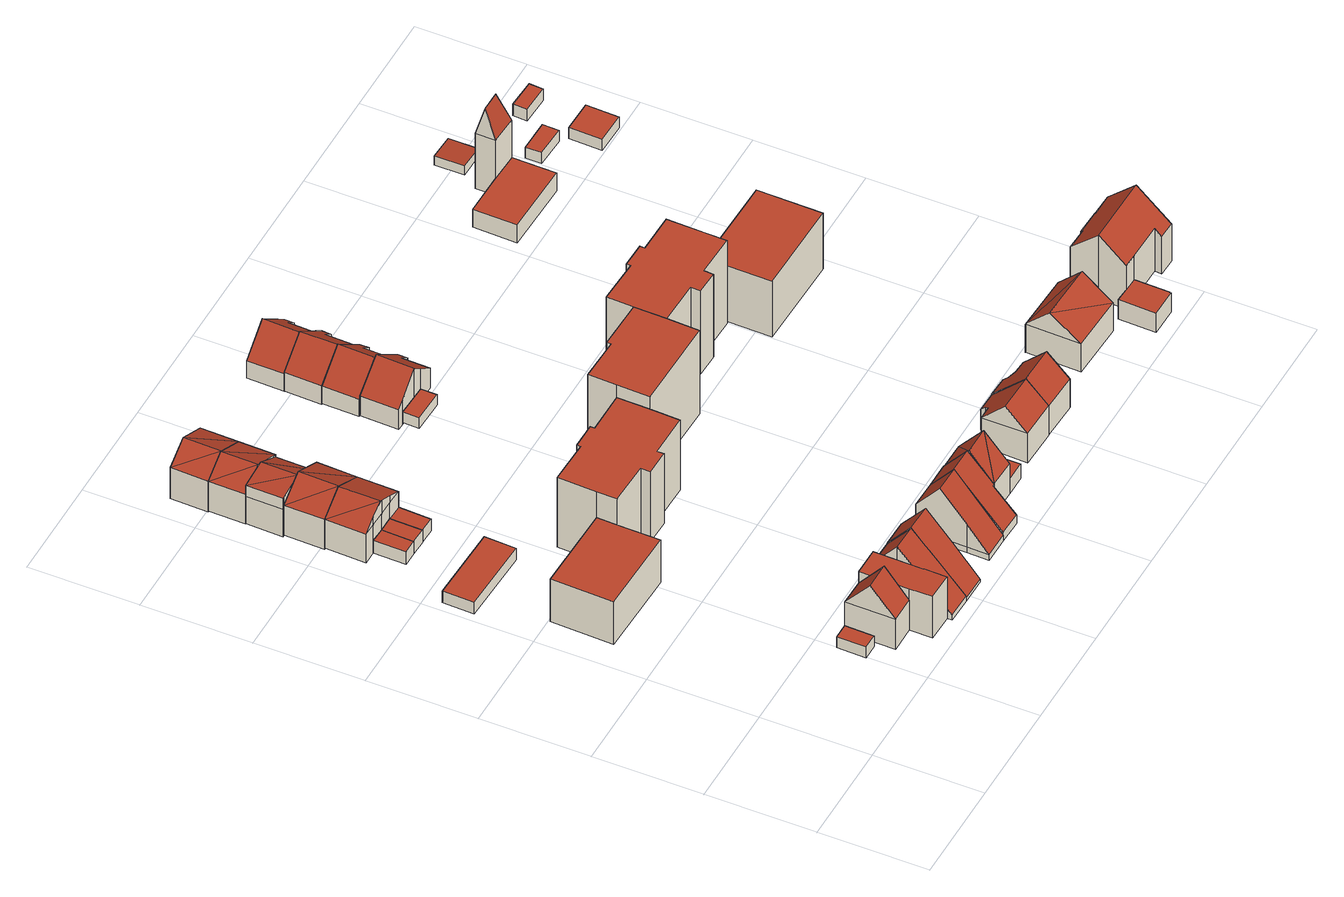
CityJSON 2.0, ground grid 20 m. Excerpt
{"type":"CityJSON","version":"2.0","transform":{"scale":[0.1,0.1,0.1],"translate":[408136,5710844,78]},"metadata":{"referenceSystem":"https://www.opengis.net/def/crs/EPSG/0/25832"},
"CityObjects":{
"building1":{"type":"Building","attributes":{"Gemeindeschluessel":"05978036","Geometrietyp2DReferenz":"3000","function":"31001_2460","roofType":"1000","measuredHeight":2.32},"geometry":[{"type":"MultiSurface","lod":"2","boundaries":[[[0,1,2,3]],[[1,4,5,2]],[[4,6,7,5]],[[6,0,3,7]],[[6,4,1,0]],[[3,2,5,7]]],"semantics":{"surfaces":[{"type":"WallSurface"},{"type":"RoofSurface"},{"type":"GroundSurface"}],"values":[0,0,0,0,1,2]}}]},
"building2":{"type":"Building","attributes":{"Gemeindeschluessel":"05978036","Geometrietyp2DReferenz":"3000","function":"31001_1000","roofType":"3100","measuredHeight":12.04},"geometry":[{"type":"MultiSurface","lod":"2","boundaries":[[[8,9,10,11]],[[9,12,13,10]],[[12,14,15,13]],[[14,8,11,15]],[[12,9,16]],[[8,14,17]],[[9,8,17,16]],[[14,12,16,17]],[[11,10,13,15]]],"semantics":{"surfaces":[{"type":"WallSurface"},{"type":"RoofSurface"},{"type":"GroundSurface"}],"values":[0,0,0,0,0,0,1,1,2]}}]},
"building3":{"type":"Building","attributes":{"Gemeindeschluessel":"05978036","Geometrietyp2DReferenz":"3000","function":"31001_1000","roofType":"1000","measuredHeight":9.33},"geometry":[{"type":"MultiSurface","lod":"2","boundaries":[[[18,19,20,21]],[[19,22,23,20]],[[22,24,25,23]],[[24,26,27,25]],[[26,18,21,27]],[[26,24,22,19,18]],[[21,20,23,25,27]]],"semantics":{"surfaces":[{"type":"WallSurface"},{"type":"RoofSurface"},{"type":"GroundSurface"}],"values":[0,0,0,0,0,1,2]}}]},
"building4":{"type":"Building","attributes":{"Gemeindeschluessel":"05978036","Geometrietyp2DReferenz":"3000","function":"31001_1000","roofType":"9999","measuredHeight":9},"geometry":[{"type":"MultiSurface","lod":"2","boundaries":[[[28,29,30,31,32,33,34]],[[30,29,35,36]],[[29,28,37,35]],[[28,34,38,37]],[[34,33,11,38]],[[33,32,15,11]],[[32,31,39,15]],[[31,30,36,39]],[[38,11,15,39,36,35,37]]],"semantics":{"surfaces":[{"type":"RoofSurface"},{"type":"WallSurface"},{"type":"GroundSurface"}],"values":[0,1,1,1,1,1,1,1,2]}}]},
"building5":{"type":"Building","attributes":{"Gemeindeschluessel":"05978036","Geometrietyp2DReferenz":"3000","function":"31001_2460","roofType":"1000","measuredHeight":2.48},"geometry":[{"type":"MultiSurface","lod":"2","boundaries":[[[40,41,42,43]],[[41,44,45,42]],[[44,46,47,45]],[[46,40,43,47]],[[46,44,41,40]],[[43,42,45,47]]],"semantics":{"surfaces":[{"type":"WallSurface"},{"type":"RoofSurface"},{"type":"GroundSurface"}],"values":[0,0,0,0,1,2]}}]},
"building6":{"type":"Building","attributes":{"Gemeindeschluessel":"05978036","Geometrietyp2DReferenz":"3000","function":"31001_1000","roofType":"3100","measuredHeight":11.85},"geometry":[{"type":"MultiSurface","lod":"2","boundaries":[[[48,49,37,50]],[[49,51,35,37]],[[51,52,36,35]],[[52,53,54,36]],[[53,55,39,54]],[[55,56,57,39]],[[56,58,59,57]],[[58,60,61,59]],[[60,62,63,61]],[[62,48,50,63]],[[58,56,55,53]],[[53,52,51,49,48,62,60,58]],[[50,37,35,36,54,39,57,59,61,63]]],"semantics":{"surfaces":[{"type":"WallSurface"},{"type":"RoofSurface"},{"type":"GroundSurface"}],"values":[0,0,0,0,0,0,0,0,0,0,1,1,2]}}]},
"building7":{"type":"Building","attributes":{"Gemeindeschluessel":"05978036","Geometrietyp2DReferenz":"3000","function":"31001_2460","roofType":"1000","measuredHeight":2.72},"geometry":[{"type":"MultiSurface","lod":"2","boundaries":[[[64,65,66,67]],[[65,68,69,66]],[[68,70,71,69]],[[70,64,67,71]],[[70,68,65,64]],[[67,66,69,71]]],"semantics":{"surfaces":[{"type":"WallSurface"},{"type":"RoofSurface"},{"type":"GroundSurface"}],"values":[0,0,0,0,1,2]}}]},
"building8":{"type":"Building","attributes":{"Gemeindeschluessel":"05978036","Geometrietyp2DReferenz":"3000","function":"31001_2460","roofType":"1000","measuredHeight":2.68},"geometry":[{"type":"MultiSurface","lod":"2","boundaries":[[[70,68,69,71]],[[68,72,73,69]],[[72,74,75,73]],[[74,70,71,75]],[[74,72,68,70]],[[71,69,73,75]]],"semantics":{"surfaces":[{"type":"WallSurface"},{"type":"RoofSurface"},{"type":"GroundSurface"}],"values":[0,0,0,0,1,2]}}]},
"building9":{"type":"Building","attributes":{"Gemeindeschluessel":"05978036","Geometrietyp2DReferenz":"3000","function":"31001_1000","roofType":"5000","measuredHeight":9.49},"geometry":[{"type":"MultiSurface","lod":"2","boundaries":[[[76,77,78,79]],[[77,80,81,78]],[[80,82,83,81]],[[82,84,85,83]],[[84,86,87,85]],[[86,88,89,87]],[[88,76,79,89]],[[80,77,90,91,92,93]],[[76,91,90]],[[91,76,88,94]],[[84,92,91,94,86]],[[86,94,88]],[[82,93,92,84]],[[80,93,82]],[[76,90,77]],[[79,78,81,83,85,87,89]]],"semantics":{"surfaces":[{"type":"WallSurface"},{"type":"RoofSurface"},{"type":"GroundSurface"}],"values":[0,0,0,0,0,0,0,1,1,1,0,0,0,0,0,2]}}]},
"building10":{"type":"Building","attributes":{"Gemeindeschluessel":"05978036","Geometrietyp2DReferenz":"3000","function":"31001_1000","roofType":"5000","measuredHeight":11.99},"geometry":[{"type":"MultiSurface","lod":"2","boundaries":[[[95,96,57,61]],[[96,97,98,57]],[[97,99,100,98]],[[99,101,102,100]],[[101,103,63,102]],[[103,95,61,63]],[[104,105,106,107,103,101]],[[108,109,106,105]],[[96,109,108,97]],[[95,107,106,109,96]],[[97,108,105,104,99]],[[103,107,95]],[[99,104,101]],[[61,57,98,100,102,63]]],"semantics":{"surfaces":[{"type":"WallSurface"},{"type":"RoofSurface"},{"type":"GroundSurface"}],"values":[0,0,0,0,0,0,1,1,0,0,0,0,0,2]}}]},
"building11":{"type":"Building","attributes":{"Gemeindeschluessel":"05978036","Geometrietyp2DReferenz":"3000","function":"31001_2460","roofType":"1000","measuredHeight":2.63},"geometry":[{"type":"MultiSurface","lod":"2","boundaries":[[[74,72,110,111]],[[72,112,113,110]],[[112,114,115,113]],[[114,74,111,115]],[[114,112,72,74]],[[111,110,113,115]]],"semantics":{"surfaces":[{"type":"WallSurface"},{"type":"RoofSurface"},{"type":"GroundSurface"}],"values":[0,0,0,0,1,2]}}]},
"building12":{"type":"Building","attributes":{"Gemeindeschluessel":"05978036","Geometrietyp2DReferenz":"3000","function":"31001_1000","roofType":"3100","measuredHeight":9.71},"geometry":[{"type":"MultiSurface","lod":"2","boundaries":[[[76,116,117,118]],[[116,119,120,117]],[[119,77,121,120]],[[77,76,118,121]],[[119,116,122]],[[76,77,123]],[[116,123,122]],[[123,116,76]],[[122,77,119]],[[77,122,123]],[[118,117,120,121]]],"semantics":{"surfaces":[{"type":"WallSurface"},{"type":"RoofSurface"},{"type":"GroundSurface"}],"values":[0,0,0,0,0,0,1,1,1,1,2]}}]},
"building13":{"type":"Building","attributes":{"Gemeindeschluessel":"05978036","Geometrietyp2DReferenz":"3000","function":"31001_1000","roofType":"3100","measuredHeight":9.1},"geometry":[{"type":"MultiSurface","lod":"2","boundaries":[[[124,125,126,127]],[[125,128,129,126]],[[128,130,131,129]],[[130,132,133,131]],[[132,124,127,133]],[[134,135,136]],[[136,137,138,134]],[[135,128,125]],[[134,128,135]],[[130,138,137,132]],[[128,134,138,130]],[[132,137,136,124]],[[124,136,135,125]],[[127,126,129,131,133]]],"semantics":{"surfaces":[{"type":"WallSurface"},{"type":"RoofSurface"},{"type":"GroundSurface"}],"values":[0,0,0,0,0,1,1,1,1,0,0,0,0,2]}}]},
"building14":{"type":"Building","attributes":{"Gemeindeschluessel":"05978036","Geometrietyp2DReferenz":"3000","function":"31001_1000","roofType":"3100","measuredHeight":9.39},"geometry":[{"type":"MultiSurface","lod":"2","boundaries":[[[139,140,141,142]],[[140,143,144,141]],[[143,145,146,144]],[[145,139,142,146]],[[143,140,147]],[[139,145,148]],[[140,148,147]],[[148,140,139]],[[147,145,143]],[[145,147,148]],[[142,141,144,146]]],"semantics":{"surfaces":[{"type":"WallSurface"},{"type":"RoofSurface"},{"type":"GroundSurface"}],"values":[0,0,0,0,0,0,1,1,1,1,2]}}]},
"building15":{"type":"Building","attributes":{"Gemeindeschluessel":"05978036","Geometrietyp2DReferenz":"3000","function":"31001_1000","roofType":"3100","measuredHeight":9.56},"geometry":[{"type":"MultiSurface","lod":"2","boundaries":[[[140,149,150,151]],[[149,152,153,150]],[[152,143,154,153]],[[143,140,151,154]],[[152,149,155]],[[140,143,156]],[[149,156,155]],[[156,149,140]],[[155,143,152]],[[143,155,156]],[[151,150,153,154]]],"semantics":{"surfaces":[{"type":"WallSurface"},{"type":"RoofSurface"},{"type":"GroundSurface"}],"values":[0,0,0,0,0,0,1,1,1,1,2]}}]},
"building16":{"type":"Building","attributes":{"Gemeindeschluessel":"05978036","Geometrietyp2DReferenz":"3000","function":"31001_1000","roofType":"1000","measuredHeight":15.15},"geometry":[{"type":"MultiSurface","lod":"2","boundaries":[[[157,158,159,160]],[[158,161,162,159]],[[161,163,164,162]],[[163,165,166,164]],[[165,167,168,166]],[[167,169,170,168]],[[169,171,172,170]],[[171,173,174,172]],[[173,175,176,174]],[[175,177,178,176]],[[177,179,180,178]],[[179,181,182,180]],[[181,183,184,182]],[[183,157,160,184]],[[183,181,179,177,175,173,171,169,167,165,163,161,158,157]],[[160,159,162,164,166,168,170,172,174,176,178,180,182,184]]],"semantics":{"surfaces":[{"type":"WallSurface"},{"type":"RoofSurface"},{"type":"GroundSurface"}],"values":[0,0,0,0,0,0,0,0,0,0,0,0,0,0,1,2]}}]},
"building17":{"type":"Building","attributes":{"Gemeindeschluessel":"05978036","Geometrietyp2DReferenz":"3000","function":"31001_1000","roofType":"5000","measuredHeight":11.94},"geometry":[{"type":"MultiSurface","lod":"2","boundaries":[[[185,186,187,188]],[[186,189,190,187]],[[189,191,192,190]],[[191,193,194,192]],[[193,195,196,194]],[[195,185,188,196]],[[197,198,199,200,195,193]],[[201,202,199,198]],[[186,202,201,189]],[[185,200,199,202,186]],[[189,201,198,197,191]],[[195,200,185]],[[191,197,193]],[[188,187,190,192,194,196]]],"semantics":{"surfaces":[{"type":"WallSurface"},{"type":"RoofSurface"},{"type":"GroundSurface"}],"values":[0,0,0,0,0,0,1,1,0,0,0,0,0,2]}}]},
"building18":{"type":"Building","attributes":{"Gemeindeschluessel":"05978036","Geometrietyp2DReferenz":"3000","function":"31001_1000","roofType":"3100","measuredHeight":11.78},"geometry":[{"type":"MultiSurface","lod":"2","boundaries":[[[203,204,194,205]],[[204,206,192,194]],[[206,207,208,192]],[[207,201,190,208]],[[201,209,210,190]],[[209,211,212,210]],[[211,213,214,212]],[[213,215,216,214]],[[215,203,205,216]],[[211,209,201,207]],[[207,206,204,203,215,213,211]],[[205,194,192,208,190,210,212,214,216]]],"semantics":{"surfaces":[{"type":"WallSurface"},{"type":"RoofSurface"},{"type":"GroundSurface"}],"values":[0,0,0,0,0,0,0,0,0,1,1,2]}}]},
"building19":{"type":"Building","attributes":{"Gemeindeschluessel":"05978036","Geometrietyp2DReferenz":"3000","function":"31001_1000","roofType":"3100","measuredHeight":11.98},"geometry":[{"type":"MultiSurface","lod":"2","boundaries":[[[217,218,219,220]],[[218,221,222,219]],[[221,223,224,222]],[[223,225,226,224]],[[225,227,228,226]],[[227,229,230,228]],[[229,217,220,230]],[[217,231,232,233,234]],[[231,217,229]],[[227,232,231]],[[232,227,225,235]],[[221,233,232,235,223]],[[223,235,225]],[[218,234,233,221]],[[217,234,218]],[[227,231,229]],[[220,219,222,224,226,228,230]]],"semantics":{"surfaces":[{"type":"WallSurface"},{"type":"RoofSurface"},{"type":"GroundSurface"}],"values":[0,0,0,0,0,0,0,1,1,1,1,0,0,0,0,0,2]}}]},
"building20":{"type":"Building","attributes":{"Gemeindeschluessel":"05978036","Geometrietyp2DReferenz":"3000","function":"31001_2460","roofType":"1000","measuredHeight":3.2},"geometry":[{"type":"MultiSurface","lod":"2","boundaries":[[[236,237,224,226]],[[237,238,239,224]],[[238,240,241,239]],[[240,242,243,241]],[[242,244,245,243]],[[244,236,226,245]],[[244,242,240,238,237,236]],[[226,224,239,241,243,245]]],"semantics":{"surfaces":[{"type":"WallSurface"},{"type":"RoofSurface"},{"type":"GroundSurface"}],"values":[0,0,0,0,0,0,1,2]}}]},
"building21":{"type":"Building","attributes":{"Gemeindeschluessel":"05978036","Geometrietyp2DReferenz":"3000","function":"31001_1000","roofType":"1000","measuredHeight":18.16},"geometry":[{"type":"MultiSurface","lod":"2","boundaries":[[[246,247,248,249]],[[247,250,251,248]],[[250,252,253,251]],[[252,254,255,253]],[[254,256,257,255]],[[256,258,259,257]],[[258,260,261,259]],[[260,246,249,261]],[[260,258,256,254,252,250,247,246]],[[249,248,251,253,255,257,259,261]]],"semantics":{"surfaces":[{"type":"WallSurface"},{"type":"RoofSurface"},{"type":"GroundSurface"}],"values":[0,0,0,0,0,0,0,0,1,2]}}]},
"building22":{"type":"Building","attributes":{"Gemeindeschluessel":"05978036","Geometrietyp2DReferenz":"3000","function":"31001_2460","roofType":"1000","measuredHeight":2.31},"geometry":[{"type":"MultiSurface","lod":"2","boundaries":[[[262,263,264,265]],[[263,266,267,264]],[[266,268,269,267]],[[268,262,265,269]],[[268,266,263,262]],[[265,264,267,269]]],"semantics":{"surfaces":[{"type":"WallSurface"},{"type":"RoofSurface"},{"type":"GroundSurface"}],"values":[0,0,0,0,1,2]}}]},
"building23":{"type":"Building","attributes":{"Gemeindeschluessel":"05978036","Geometrietyp2DReferenz":"3000","function":"31001_1000","roofType":"3100","measuredHeight":8.77},"geometry":[{"type":"MultiSurface","lod":"2","boundaries":[[[270,271,272,273]],[[271,274,275,272]],[[274,276,277,275]],[[276,278,279,277]],[[278,280,281,279]],[[280,282,283,281]],[[282,284,285,283]],[[284,286,287,285]],[[286,288,289,287]],[[288,290,291,289]],[[290,270,273,291]],[[286,284,282,280,278,276,274,271]],[[271,270,290,288,286]],[[273,272,275,277,279,281,283,285,287,289,291]]],"semantics":{"surfaces":[{"type":"WallSurface"},{"type":"RoofSurface"},{"type":"GroundSurface"}],"values":[0,0,0,0,0,0,0,0,0,0,0,1,1,2]}}]},
"building24":{"type":"Building","attributes":{"Gemeindeschluessel":"05978036","Geometrietyp2DReferenz":"3000","function":"31001_1000","roofType":"3100","measuredHeight":8.38},"geometry":[{"type":"MultiSurface","lod":"2","boundaries":[[[292,293,294,295]],[[293,296,297,294]],[[296,298,299,297]],[[298,300,301,299]],[[300,302,303,301]],[[302,304,305,303]],[[304,306,307,305]],[[306,308,309,307]],[[308,310,311,309]],[[310,292,295,311]],[[306,304,302,300,298,296,293]],[[293,292,310,308,306]],[[295,294,297,299,301,303,305,307,309,311]]],"semantics":{"surfaces":[{"type":"WallSurface"},{"type":"RoofSurface"},{"type":"GroundSurface"}],"values":[0,0,0,0,0,0,0,0,0,0,1,1,2]}}]},
"building25":{"type":"Building","attributes":{"Gemeindeschluessel":"05978036","Geometrietyp2DReferenz":"3000","function":"31001_1000","roofType":"5000","measuredHeight":10.45},"geometry":[{"type":"MultiSurface","lod":"2","boundaries":[[[312,313,314,315]],[[313,316,317,314]],[[316,318,319,317]],[[318,320,321,319]],[[320,322,323,321]],[[322,324,325,323]],[[324,312,315,325]],[[312,326,327,313]],[[326,324,322,320,318,316,327]],[[316,313,327]],[[312,324,326]],[[315,314,317,319,321,323,325]]],"semantics":{"surfaces":[{"type":"WallSurface"},{"type":"RoofSurface"},{"type":"GroundSurface"}],"values":[0,0,0,0,0,0,0,1,1,0,0,2]}}]},
"building26":{"type":"Building","attributes":{"Gemeindeschluessel":"05978036","Geometrietyp2DReferenz":"3000","function":"31001_1000","roofType":"3100","measuredHeight":8.53},"geometry":[{"type":"MultiSurface","lod":"2","boundaries":[[[328,329,330,331]],[[329,296,332,330]],[[296,333,334,332]],[[333,292,335,334]],[[292,336,337,335]],[[336,338,339,337]],[[338,340,341,339]],[[340,342,343,341]],[[342,344,345,343]],[[344,328,331,345]],[[340,338,336,292,333]],[[333,296,329,328,344,342,340]],[[331,330,332,334,335,337,339,341,343,345]]],"semantics":{"surfaces":[{"type":"WallSurface"},{"type":"RoofSurface"},{"type":"GroundSurface"}],"values":[0,0,0,0,0,0,0,0,0,0,1,1,2]}}]},
"building27":{"type":"Building","attributes":{"Gemeindeschluessel":"05978036","Geometrietyp2DReferenz":"3000","function":"31001_1000","roofType":"3100","measuredHeight":8.37},"geometry":[{"type":"MultiSurface","lod":"2","boundaries":[[[346,347,348,349]],[[347,350,351,348]],[[350,352,353,351]],[[352,354,355,353]],[[354,356,357,355]],[[356,358,359,357]],[[358,360,361,359]],[[360,362,363,361]],[[362,346,349,363]],[[358,356,354,352]],[[352,350,347,346,362,360,358]],[[349,348,351,353,355,357,359,361,363]]],"semantics":{"surfaces":[{"type":"WallSurface"},{"type":"RoofSurface"},{"type":"GroundSurface"}],"values":[0,0,0,0,0,0,0,0,0,1,1,2]}}]},
"building28":{"type":"Building","attributes":{"Gemeindeschluessel":"05978036","Geometrietyp2DReferenz":"3000","function":"31001_1000","roofType":"3100","measuredHeight":10.37},"geometry":[{"type":"MultiSurface","lod":"2","boundaries":[[[364,365,366,367]],[[365,368,369,366]],[[368,370,371,369]],[[370,372,373,371]],[[372,374,375,373]],[[374,376,377,375]],[[376,378,379,377]],[[378,380,381,379]],[[380,364,367,381]],[[376,374,372,370,368,365,364]],[[364,380,378,376]],[[367,366,369,371,373,375,377,379,381]]],"semantics":{"surfaces":[{"type":"WallSurface"},{"type":"RoofSurface"},{"type":"GroundSurface"}],"values":[0,0,0,0,0,0,0,0,0,1,1,2]}}]},
"building29":{"type":"Building","attributes":{"Gemeindeschluessel":"05978036","Geometrietyp2DReferenz":"3000","function":"31001_1000","roofType":"1000","measuredHeight":18.1},"geometry":[{"type":"MultiSurface","lod":"2","boundaries":[[[258,256,382,383]],[[256,384,385,382]],[[384,386,387,385]],[[386,388,389,387]],[[388,390,391,389]],[[390,392,393,391]],[[392,394,395,393]],[[394,396,397,395]],[[396,398,399,397]],[[398,400,401,399]],[[400,402,403,401]],[[402,404,405,403]],[[404,406,407,405]],[[406,258,383,407]],[[406,404,402,400,398,396,394,392,390,388,386,384,256,258]],[[383,382,385,387,389,391,393,395,397,399,401,403,405,407]]],"semantics":{"surfaces":[{"type":"WallSurface"},{"type":"RoofSurface"},{"type":"GroundSurface"}],"values":[0,0,0,0,0,0,0,0,0,0,0,0,0,0,1,2]}}]},
"building30":{"type":"Building","attributes":{"Gemeindeschluessel":"05978036","Geometrietyp2DReferenz":"3000","function":"31001_1000","roofType":"3100","measuredHeight":10.48},"geometry":[{"type":"MultiSurface","lod":"2","boundaries":[[[408,409,410,411]],[[409,412,413,410]],[[412,414,415,413]],[[414,416,417,415]],[[416,408,411,417]],[[416,418,408]],[[418,416,419,420]],[[420,409,418]],[[409,420,412]],[[414,419,416]],[[412,420,419,414]],[[408,418,409]],[[411,410,413,415,417]]],"semantics":{"surfaces":[{"type":"WallSurface"},{"type":"RoofSurface"},{"type":"GroundSurface"}],"values":[0,0,0,0,0,1,1,1,1,0,0,0,2]}}]},
"building31":{"type":"Building","attributes":{"Gemeindeschluessel":"05978036","Geometrietyp2DReferenz":"3000","function":"31001_1000","roofType":"1000","measuredHeight":12.19},"geometry":[{"type":"MultiSurface","lod":"2","boundaries":[[[421,422,423,424]],[[422,425,426,423]],[[425,427,428,426]],[[427,429,430,428]],[[429,421,424,430]],[[429,427,425,422,421]],[[424,423,426,428,430]]],"semantics":{"surfaces":[{"type":"WallSurface"},{"type":"RoofSurface"},{"type":"GroundSurface"}],"values":[0,0,0,0,0,1,2]}}]},
"building32":{"type":"Building","attributes":{"Gemeindeschluessel":"05978036","Geometrietyp2DReferenz":"3000","function":"31001_1000"},"children":["building32-1","building32-2"]},
"building32-1":{"type":"BuildingPart","attributes":{"roofType":"3100","measuredHeight":13.9},"parents":["building32"],"geometry":[{"type":"MultiSurface","lod":"2","boundaries":[[[431,432,433,434,435]],[[436,437,438,439,440]],[[437,441,442,438]],[[441,443,444,442]],[[443,445,446,444]],[[445,447,448,446]],[[447,449,450,448]],[[449,451,452,450]],[[451,453,454,452]],[[453,455,456,454]],[[455,457,458,456]],[[457,431,435,458]],[[453,451,449,447,445,443,441,437]],[[437,436,432,431,457,455,453]],[[435,434,439,438,442,444,446,448,450,452,454,456,458]],[[440,433,432,436]],[[440,439,434,433]]],"semantics":{"surfaces":[{"type":"WallSurface"},{"type":"RoofSurface"},{"type":"GroundSurface"},{"type":"ClosureSurface"}],"values":[0,0,0,0,0,0,0,0,0,0,0,0,1,1,2,0,3]}}]},
"building32-2":{"type":"BuildingPart","attributes":{"roofType":"1000","measuredHeight":4.21},"parents":["building32"],"geometry":[{"type":"MultiSurface","lod":"2","boundaries":[[[459,440,439,460]],[[433,461,462,434]],[[461,463,464,462]],[[463,465,466,464]],[[465,467,468,466]],[[467,459,460,468]],[[467,465,463,461,433,440,459]],[[460,439,434,462,464,466,468]],[[434,439,440,433]]],"semantics":{"surfaces":[{"type":"WallSurface"},{"type":"RoofSurface"},{"type":"GroundSurface"},{"type":"ClosureSurface"}],"values":[0,0,0,0,0,0,1,2,3]}}]},
"building33":{"type":"Building","attributes":{"Gemeindeschluessel":"05978036","Geometrietyp2DReferenz":"3000","function":"31001_1000"},"children":["building33-1","building33-2"]},
"building33-1":{"type":"BuildingPart","attributes":{"roofType":"5000","measuredHeight":18.38},"parents":["building33"],"geometry":[{"type":"MultiSurface","lod":"2","boundaries":[[[469,470,471,472,473]],[[470,474,475,471]],[[474,476,477,478,475]],[[479,476,474]],[[480,479,474,470]],[[480,470,469]],[[479,480,469,476]],[[472,471,475,478]],[[473,477,476,469]],[[473,472,478,477]]],"semantics":{"surfaces":[{"type":"WallSurface"},{"type":"RoofSurface"},{"type":"GroundSurface"},{"type":"ClosureSurface"}],"values":[0,0,0,1,1,0,1,2,0,3]}}]},
"building33-2":{"type":"BuildingPart","attributes":{"roofType":"1000","measuredHeight":3.96},"parents":["building33"],"geometry":[{"type":"MultiSurface","lod":"2","boundaries":[[[481,473,472,482]],[[477,483,484,478]],[[483,485,486,484]],[[485,481,482,486]],[[485,483,477,473,481]],[[482,472,478,484,486]],[[478,472,473,477]]],"semantics":{"surfaces":[{"type":"WallSurface"},{"type":"RoofSurface"},{"type":"GroundSurface"},{"type":"ClosureSurface"}],"values":[0,0,0,0,1,2,3]}}]},
"building34":{"type":"Building","attributes":{"Gemeindeschluessel":"05978036","Geometrietyp2DReferenz":"3000","function":"31001_2460","roofType":"2100","measuredHeight":2.01},"geometry":[{"type":"MultiSurface","lod":"2","boundaries":[[[487,488,489,490]],[[488,491,492,489]],[[491,493,494,492]],[[493,487,490,494]],[[493,491,488,487]],[[490,489,492,494]]],"semantics":{"surfaces":[{"type":"WallSurface"},{"type":"RoofSurface"},{"type":"GroundSurface"}],"values":[0,0,0,0,1,2]}}]},
"building35":{"type":"Building","attributes":{"Gemeindeschluessel":"05978036","Geometrietyp2DReferenz":"3000","function":"31001_2460","roofType":"1000","measuredHeight":2.38},"geometry":[{"type":"MultiSurface","lod":"2","boundaries":[[[495,496,497,498]],[[496,499,500,497]],[[499,501,502,500]],[[501,495,498,502]],[[501,499,496,495]],[[498,497,500,502]]],"semantics":{"surfaces":[{"type":"WallSurface"},{"type":"RoofSurface"},{"type":"GroundSurface"}],"values":[0,0,0,0,1,2]}}]},
"building36":{"type":"Building","attributes":{"Gemeindeschluessel":"05978036","Geometrietyp2DReferenz":"3000","function":"31001_2460","roofType":"1000","measuredHeight":2.37},"geometry":[{"type":"MultiSurface","lod":"2","boundaries":[[[503,504,505,506]],[[504,507,508,505]],[[507,509,510,508]],[[509,503,506,510]],[[509,507,504,503]],[[506,505,508,510]]],"semantics":{"surfaces":[{"type":"WallSurface"},{"type":"RoofSurface"},{"type":"GroundSurface"}],"values":[0,0,0,0,1,2]}}]},
"building37":{"type":"Building","attributes":{"Gemeindeschluessel":"05978036","Geometrietyp2DReferenz":"3000","function":"31001_2460","roofType":"1000","measuredHeight":2.5},"geometry":[{"type":"MultiSurface","lod":"2","boundaries":[[[511,512,513,514]],[[512,515,516,513]],[[515,517,518,516]],[[517,511,514,518]],[[517,515,512,511]],[[514,513,516,518]]],"semantics":{"surfaces":[{"type":"WallSurface"},{"type":"RoofSurface"},{"type":"GroundSurface"}],"values":[0,0,0,0,1,2]}}]}
},
"vertices":[
[184,139,76],[183,86,76],[183,86,53],[184,139,53],[154,86,76],[154,86,53],[155,139,76],[155,139,53],
[243,53,117],[193,53,117],[193,53,52],[243,53,52],[194,144,117],[194,144,52],[244,143,117],[244,143,52],[193,98,172],[244,98,172],
[27,471,123],[30,585,123],[30,585,30],[27,471,30],[191,582,123],[191,582,30],[190,545,123],[190,545,30],[189,467,123],[189,467,30],
[294,11,142],[295,52,142],[294,52,142],[295,143,142],[244,143,142],[243,53,142],[243,12,142],[295,52,52],[294,52,52],[294,11,52],[243,12,52],[295,143,52],
[3,763,46],[146,759,46],[146,759,21],[3,763,21],[144,701,46],[144,701,21],[1,706,46],[1,706,21],
[294,2,63],[294,11,73],[294,2,52],[295,52,118],[294,52,118],[295,100,170],[295,100,52],[295,143,118],[345,142,118],[345,142,52],[344,99,170],[344,99,52],[344,52,118],[344,52,52],[343,1,63],[343,1,52],
[62,856,43],[63,915,43],[63,915,16],[62,856,16],[91,914,43],[91,914,16],[89,856,43],[89,856,16],
[120,914,43],[120,914,16],[119,855,43],[119,855,16],
[40,990,77],[152,987,77],[152,987,15],[40,990,15],[150,913,77],[150,913,15],[120,914,77],[120,914,15],[91,914,77],[91,914,15],[63,915,77],[63,915,15],[38,915,77],[38,915,15],[88,989,109],[87,914,109],[91,914,107],[120,914,92],[63,915,94],
[344,52,58],[345,142,58],[395,142,58],[395,142,52],[394,51,58],[394,51,52],[393,1,58],[393,1,52],[343,1,58],[394,51,117],[394,98,172],[344,99,172],[344,52,117],[395,142,119],[345,142,119],
[120,914,17],[119,855,17],[150,913,43],[150,913,17],[148,854,43],[148,854,17],
[41,1063,77],[41,1063,12],[40,990,12],[154,1060,77],[154,1060,12],[152,987,12],[91,1062,109],[89,989,109],
[40,1130,69],[144,1128,69],[144,1128,10],[40,1130,10],[143,1061,69],[143,1061,10],[41,1063,69],[41,1063,10],[39,1063,69],[39,1063,10],[91,1062,101],[92,1129,101],[40,1130,93],[39,1063,93],[41,1063,93],
[40,1130,74],[41,1197,74],[41,1197,9],[40,1130,9],[145,1194,74],[145,1194,9],[144,1128,74],[144,1128,9],[84,1196,103],[83,1129,103],
[43,1265,74],[43,1265,7],[41,1197,7],[147,1263,74],[147,1263,7],[145,1194,7],[87,1264,103],[86,1196,103],
[190,545,179],[191,582,179],[191,582,27],[190,545,27],[193,653,179],[193,653,27],[275,651,179],[275,651,27],[275,658,179],[275,658,27],[323,658,179],[323,658,27],[323,650,179],[323,650,27],[402,650,179],[402,650,27],[401,590,179],[401,590,27],[399,536,179],[399,536,27],[318,537,179],[318,537,27],[318,524,179],[318,524,27],[270,525,179],[270,525,27],[271,543,179],[271,543,27],
[444,50,65],[445,141,65],[445,141,53],[444,50,53],[495,140,65],[495,140,53],[494,50,65],[494,50,53],[494,10,65],[494,10,53],[443,10,65],[443,10,53],[494,50,115],[494,97,173],[444,97,173],[444,50,115],[495,140,120],[445,141,120],
[540,9,71],[494,10,71],[540,9,53],[494,50,117],[495,98,171],[495,98,53],[544,140,120],[544,140,53],[544,98,171],[544,98,53],[544,50,117],[544,50,53],[540,50,117],[540,50,53],
[598,140,118],[597,135,118],[597,135,52],[598,140,52],[597,134,118],[597,134,52],[597,59,118],[597,59,52],[597,49,118],[597,49,52],[544,50,118],[544,50,52],[544,140,118],[544,140,52],[544,95,172],[597,95,172],[597,134,125],[597,135,124],[597,59,129],
[597,49,84],[597,59,84],[598,134,84],[598,134,52],[598,135,84],[598,135,52],[637,135,84],[637,135,52],[637,49,84],[637,49,52],
[401,590,206],[402,650,206],[402,650,24],[401,590,24],[404,702,206],[404,702,24],[484,700,206],[484,700,24],[484,708,206],[484,708,24],[577,706,206],[577,706,24],[576,646,206],[576,646,24],[574,587,206],[574,587,24],
[356,1007,38],[417,1005,38],[417,1005,15],[356,1007,15],[417,975,38],[417,975,15],[356,977,38],[356,977,15],
[345,1077,54],[399,1075,99],[399,1075,11],[345,1077,11],[452,1074,55],[452,1074,11],[475,1074,36],[475,1074,11],[474,1056,36],[474,1056,11],[453,1056,54],[453,1056,11],[452,1005,54],[452,1005,11],[417,1005,82],[417,1005,11],[397,1006,99],[397,1006,11],[356,1007,65],[356,1007,11],[343,1007,54],[343,1007,11],
[344,1144,48],[399,1143,94],[399,1143,10],[344,1144,10],[453,1142,48],[453,1142,10],[474,1141,31],[474,1141,10],[474,1124,31],[474,1124,10],[453,1124,48],[453,1124,10],[452,1074,48],[452,1074,10],[397,1076,94],[397,1076,10],[345,1077,50],[345,1077,10],[343,1077,48],[343,1077,10],
[747,53,116],[675,55,116],[675,55,52],[747,53,52],[677,139,114],[677,139,52],[702,139,114],[702,139,52],[711,148,104],[711,148,52],[712,157,95],[712,157,52],[750,156,95],[750,156,52],[748,94,157],[676,96,157],
[475,1192,31],[454,1192,48],[454,1192,8],[475,1192,8],[453,1142,8],[399,1143,93],[399,1143,8],[344,1144,8],[346,1212,48],[346,1212,8],[348,1212,50],[348,1212,8],[400,1211,93],[400,1211,8],[457,1210,47],[457,1210,8],[476,1209,31],[476,1209,8],
[479,1259,25],[458,1260,43],[458,1260,5],[479,1259,5],[457,1210,43],[457,1210,5],[402,1211,89],[402,1211,5],[348,1212,43],[348,1212,5],[349,1280,43],[349,1280,5],[404,1279,89],[404,1279,5],[458,1278,43],[458,1278,5],[479,1277,25],[479,1277,5],
[748,95,157],[750,156,97],[750,156,53],[748,95,53],[789,155,97],[789,155,53],[788,145,106],[788,145,53],[797,136,115],[797,136,53],[821,135,115],[821,135,53],[820,93,157],[820,93,53],[819,51,115],[819,51,53],[747,53,115],[747,53,53],
[577,706,25],[576,646,25],[579,755,206],[579,755,25],[661,752,206],[661,752,25],[661,760,206],[661,760,25],[708,759,206],[708,759,25],[708,750,206],[708,750,25],[783,749,206],[783,749,25],[782,679,206],[782,679,25],[781,640,206],[781,640,25],[702,642,206],[702,642,25],[701,625,206],[701,625,25],[657,626,206],[657,626,25],[657,644,206],[657,644,25],
[1016,169,111],[1012,69,111],[1012,69,50],[1016,169,50],[904,73,111],[904,73,50],[906,171,111],[906,171,50],[906,173,111],[906,173,50],[1014,125,155],[906,171,114],[905,129,155],
[780,560,151],[781,640,151],[781,640,29],[780,560,29],[782,679,151],[782,679,29],[960,676,151],[960,676,29],[958,557,151],[958,557,29],
[1163,70,146],[1091,71,146],[1091,71,95],[1091,71,53],[1163,70,53],[1064,72,147],[1065,121,192],[1065,121,53],[1064,72,53],[1064,72,95],[1065,171,146],[1065,171,53],[1107,170,146],[1107,170,53],[1107,173,144],[1107,173,53],[1155,172,143],[1155,172,53],[1155,170,146],[1155,170,53],[1197,170,145],[1197,170,53],[1197,119,192],[1197,119,53],[1196,56,134],[1196,56,53],[1162,57,134],[1162,57,53],
[1038,73,95],[1038,73,53],[1090,7,95],[1090,7,53],[1089,7,95],[1089,7,53],[1089,4,95],[1089,4,53],[1036,5,95],[1036,5,53],
[897,1107,133],[898,1144,133],[898,1144,13],[897,1107,13],[897,1107,52],[952,1143,133],[952,1143,13],[951,1105,133],[951,1105,52],[951,1105,13],[933,1125,197],[897,1126,196],
[815,1108,52],[815,1108,13],[950,1025,52],[950,1025,13],[813,1028,52],[813,1028,13],
[919,1227,32],[969,1227,28],[969,1227,12],[919,1227,12],[969,1173,28],[969,1173,12],[919,1173,32],[919,1173,12],
[991,1101,42],[1051,1100,42],[1051,1100,18],[991,1101,18],[1050,1070,42],[1050,1070,18],[991,1072,42],[991,1072,18],
[1063,1059,42],[1122,1058,42],[1122,1058,18],[1063,1059,18],[1120,998,42],[1120,998,18],[1061,999,42],[1061,999,18],
[1077,1165,37],[1131,1163,37],[1131,1163,12],[1077,1165,12],[1130,1137,37],[1130,1137,12],[1076,1139,37],[1076,1139,12]
]}
